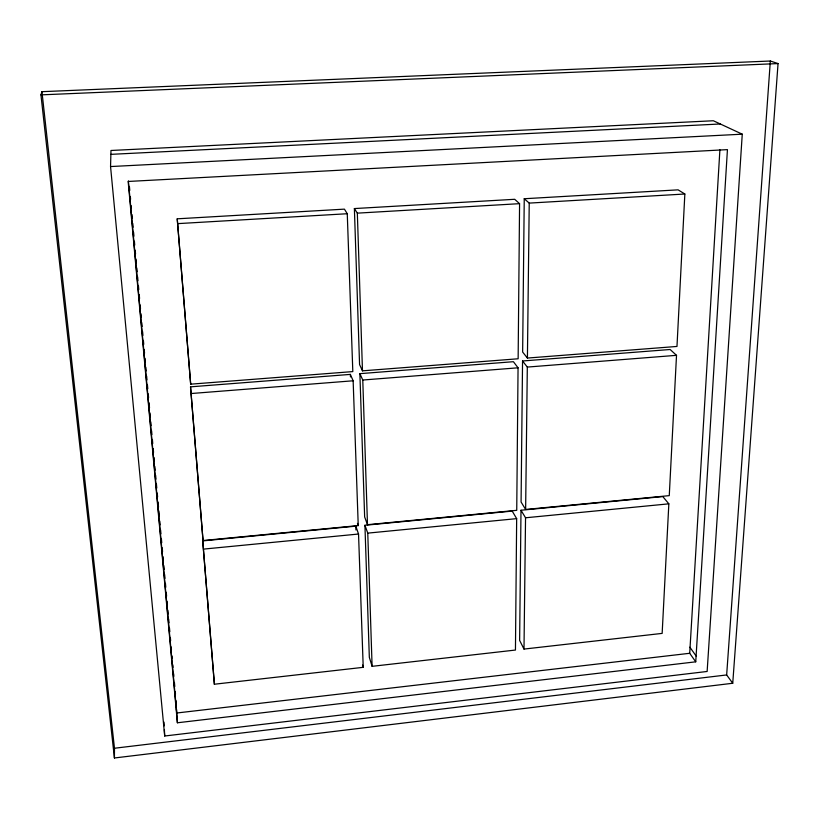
<?xml version="1.0" encoding="UTF-8"?>
<svg xmlns="http://www.w3.org/2000/svg" width="819" height="819" viewBox="0 0 819 819"><rect width="100%" height="100%" fill="white"/><g stroke="black" fill="none" stroke-linecap="round" stroke-linejoin="round"><path stroke-width="1.23" d="M114.425 757.984L114.476 748.238L41.943 91.677L770.341 61.015L778.05 63.575L732.739 683.261L114.425 757.984L40.95 94.871L41.943 91.677M516.666 518.642L515.448 650.051L372.102 666.328L369.328 657.299L364.926 525.276L512.213 511.097L516.666 518.642L367.762 533.128L364.926 525.276M518.058 367.803L516.738 510.329L367.485 524.692L364.65 516.922L359.879 373.659L513.4 361.701L518.058 367.803L362.776 380.026L359.879 373.659M519.574 203.665L518.14 358.773L362.479 370.843L359.572 364.578L354.381 208.569L514.701 199.293L519.574 203.665L357.34 213.145L354.381 208.569M520.997 510.247L519.635 640.407L523.996 649.078L662.151 633.394L668.847 503.839L662.806 496.59L520.997 510.247L525.542 517.782L523.996 649.078M522.553 360.984L521.079 502.016L525.634 509.469L669.266 495.638L676.514 355.333L670.137 349.498L522.553 360.984L527.313 367.076L525.634 509.469M524.242 198.741L522.645 352.057L527.416 358.057L676.975 346.447L684.848 194.011L678.101 189.844L524.242 198.741L529.228 203.102L684.848 194.011M527.416 358.057L529.228 203.102M110.555 166.554L110.975 150.481L713.339 120.751L742.26 134.183L707.135 671.467L164.701 736.005L110.555 166.554L742.26 134.183M695.74 661.824L727.436 149.631L128.163 181.46L177.395 722.778L695.74 661.824L689.711 653.286L719.901 149.795M732.739 683.261L726.658 674.948L770.341 61.015M114.476 748.238L726.658 674.948M689.711 653.286L176.74 713.001L128.388 180.938M214.394 684.223L363.226 667.331L358.538 534.029L355.804 526.156L202.723 540.898L214.394 684.223L202.723 540.898M203.706 549.088L358.538 534.029M525.542 517.782L668.847 503.839M203.03 540.53L358.241 525.583L353.143 380.784L350.358 374.396L190.53 386.844L203.03 540.53L190.53 386.844M191.411 393.509L353.143 380.784M527.313 367.076L676.514 355.333M190.673 384.172L352.815 371.591L347.266 213.728L344.43 209.142L177.232 218.816L190.673 384.172L177.232 218.816M177.979 223.618L347.266 213.728M110.872 154.351L720.31 123.986M40.95 94.871L778.05 63.575M689.864 647.194L696.345 656.295M357.453 523.361L358.241 525.583M362.551 665.069L363.226 667.331M129.433 186.568L129.781 190.377M130.354 196.744L130.59 199.283M131.163 205.641L131.398 208.19M131.972 214.547L132.32 218.366M132.78 223.454L133.128 227.272M133.589 232.361L133.937 236.169M134.398 241.257L134.736 245.076M135.207 250.164L135.544 253.982M136.015 259.07L136.353 262.889M136.814 267.977L137.162 271.785M137.623 276.873L137.971 280.692M138.431 285.78L138.78 289.598M139.24 294.686L139.588 298.505M140.162 304.863L140.51 308.681M140.97 313.769L141.318 317.577M141.779 322.666L142.127 326.484M142.588 331.572L142.936 335.391M143.397 340.479L143.745 344.297M144.205 349.385L144.553 353.194M145.014 358.282L145.362 362.1M145.823 367.188L146.171 371.007M146.632 376.095L146.98 379.914M147.44 385.002L147.789 388.81M148.249 393.898L148.587 397.717M149.058 402.805L149.519 407.893M149.979 412.981L150.327 416.799M150.788 421.887L151.136 425.706M151.597 430.794L151.935 434.602M152.406 439.69L152.743 443.509M153.204 448.597L153.552 452.416M154.013 457.504L154.361 461.322M154.822 466.41L155.17 470.219M155.63 475.307L155.979 479.125M156.439 484.213L156.787 488.032M157.248 493.12L157.596 496.938M158.057 502.027L158.517 507.115M158.866 510.923L159.326 516.011M159.787 521.099L160.135 524.918M160.596 530.006L160.944 533.824M161.404 538.912L161.752 542.731M162.213 547.819L162.561 551.627M163.022 556.715L163.37 560.534M163.831 565.622L164.179 569.44M164.639 574.529L164.988 578.347M165.448 583.435L165.786 587.243M166.257 592.332L166.595 596.15M167.056 601.238L167.404 605.057M167.864 610.145L168.212 613.963M168.673 619.051L169.021 622.86M169.482 627.948L169.83 631.766M170.403 638.124L170.639 640.673M171.212 647.03L171.447 649.58M172.021 655.937L172.256 658.476M172.829 664.844L173.065 667.383M173.638 673.74L173.874 676.289M174.447 682.647L174.795 686.465M175.256 691.553L175.491 694.092M175.901 700.399L176.157 704.176M176.494 709.223L177.395 722.778M163.995 722.102L164.189 725.89M164.384 729.678L164.701 736.005M350.358 374.396L350.45 376.935M355.804 526.156L355.937 529.965M357.34 213.145L362.479 370.843M362.776 380.026L367.485 524.692M367.762 533.128L372.102 666.328"/></g></svg>
